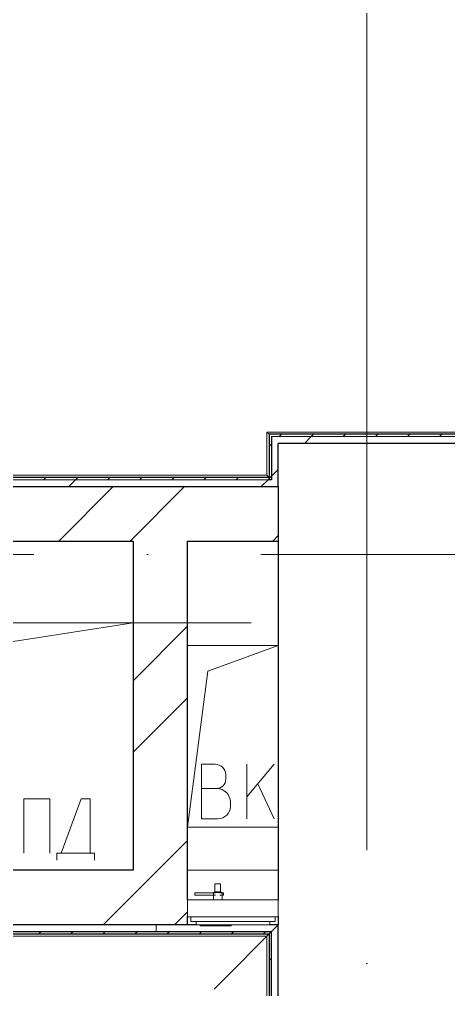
# Model space of a CAD drawing. Header units: millimetres. Extents: x -88595 to 880822, y -1054509 to -148035.
# Drawn here: x 315198 to 316143, y -277660 to -275523 of the extents above; entities that cross this region are included whole.
import ezdxf

# ---------------------------------------------------------------- set-up
doc = ezdxf.new("R2010")
doc.units = ezdxf.units.MM
doc.linetypes.add('ADSK_Линия сетки', pattern=[25, 20, -2.5, 0, -2.5])
doc.linetypes.add('ADSK_Сверху', pattern=[4.5, 3, -1.5])
for name, color, linetype, lineweight in [('Линии', 7, 'Continuous', 9), ('Оборудование', 7, 'Continuous', 18), ('Ограждение', 7, 'Continuous', 9), ('Оси', 7, 'Continuous', 9), ('Перекрытие', 7, 'Continuous', 18), ('Стены внутренние', 7, 'Continuous', 18), ('Стены наружные', 7, 'Continuous', 18), ('Стены штриховка', 7, 'Continuous', 9)]:
    doc.layers.add(name, color=color, linetype=linetype, lineweight=lineweight)

# ---------------------------------------------------------------- blocks, each defined once
blk = doc.blocks.new('2 этаж')
at = {"lineweight": 18}
for p, q in [((343982.5, 650956.5), (344782.5, 650956.5)), ((344082.5, 650847.3), (344782.5, 650956.5)), ((344902.5, 650906.5), (345102.5, 650906.5)), ((345102.5, 650906.5), (344946.9, 650849.9)), ((344946.9, 650849.9), (344902.5, 650506.5)), ((344963.4, 650645.1), (344933.4, 650645.1)), ((344933.4, 650645.1), (344933.4, 650525.1)), ((345093.4, 650645.1), (345033.4, 650573.6)), ((345033.4, 650525.1), (345033.4, 650645.1)), ((344986.8, 650611.8), (344986.8, 650621.8)), ((344966.8, 650591.8), (344933.4, 650591.8)), ((345093.4, 650525.1), (345057.5, 650602.2)), ((344599.2, 650569.1), (344541.8, 650569.1)), ((344541.8, 650449.1), (344541.8, 650569.1)), ((344599.2, 650449.1), (344599.2, 650569.1)), ((344668.1, 650569.1), (344624.4, 650449.1)), ((344687.7, 650569.1), (344668.1, 650569.1)), ((344687.7, 650449.1), (344687.7, 650569.1)), ((344996.8, 650551.8), (344996.8, 650561.8)), ((344933.4, 650525.1), (344970.1, 650525.1)), ((345102.5, 650506.5), (344902.5, 650506.5)), ((344614.4, 650449.1), (344614.4, 650434.1)), ((344624.4, 650449.1), (344614.4, 650449.1)), ((344624.4, 650449.1), (344687.7, 650449.1)), ((344687.7, 650449.1), (344697.7, 650449.1)), ((344697.7, 650449.1), (344697.7, 650434.1))]:
    blk.add_line(p, q, dxfattribs=at)
for centre, radius, start, end in [((344963.4, 650621.8), 23.3, 0, 90), ((344966.8, 650611.8), 20, 270, 0), ((344966.8, 650561.8), 30, 0, 90), ((344970.1, 650551.8), 26.7, 270, 0)]:
    blk.add_arc(centre, radius, start, end, dxfattribs=at)
at = {"layer": 'Линии', "linetype": 'ADSK_Сверху', "ltscale": 100}
for p, q in [((311892.5, 651256.5), (345102.5, 651256.5)), ((311892.5, 650956.5), (345102.5, 650956.5))]:
    blk.add_line(p, q, dxfattribs=at)
at = {"layer": 'Оборудование'}
for p, q in [((344962.9, 650381.8), (344962.9, 650364.4)), ((344975.1, 650381.8), (344962.9, 650381.8)), ((344975.1, 650364.4), (344975.1, 650381.8)), ((344918.4, 650361.9), (344918.4, 650356.9)), ((344964.2, 650361.9), (344918.4, 650361.9)), ((344918.4, 650356.9), (344964.2, 650356.9)), ((344959.4, 650362.4), (344959.4, 650346.5)), ((344978.7, 650362.4), (344959.4, 650362.4)), ((344962.9, 650364.4), (344960.9, 650362.4)), ((344975.1, 650364.4), (344962.9, 650364.4)), ((344982.1, 650361.9), (344973.8, 650361.9)), ((344973.8, 650356.9), (344982.1, 650356.9)), ((344977.1, 650362.4), (344975.1, 650364.4)), ((344978.7, 650346.5), (344978.7, 650362.4)), ((344982.1, 650356.9), (344982.1, 650361.9)), ((344902.5, 650346.5), (344902.5, 650310.1)), ((345102.5, 650346.5), (344902.5, 650346.5)), ((345102.5, 650310.1), (345102.5, 650346.5)), ((344903.4, 650309.2), (345101.6, 650309.2)), ((344909.5, 650309.2), (344909.5, 650299.5)), ((344910.5, 650298.5), (345094.5, 650298.5)), ((344921.5, 650297), (344921.5, 650291.5)), ((344921.5, 650291.5), (345083.5, 650291.5)), ((344930.5, 650298.1), (344930.5, 650299.5)), ((344930.5, 650298.1), (344930.5, 650299.5)), ((344930.5, 650291.5), (344930.5, 650289.5)), ((344930.5, 650289.5), (344934.5, 650289.5)), ((344995, 650289.5), (344934.5, 650289.5)), ((345102.5, 650291.5), (344961.1, 650150.1)), ((344995, 650289.5), (344999, 650289.5)), ((344999, 650289.5), (344999, 650291.5)), ((345074.5, 650299.5), (345074.5, 650298.1)), ((345074.5, 650298), (345074.5, 650299.5)), ((345083.5, 650291.5), (345083.5, 650297)), ((345095.5, 650299.5), (345095.5, 650309.2))]:
    blk.add_line(p, q, dxfattribs=at)
for points, knots in [([(344902.5, 650310.1), (344902.5, 650310), (344902.5, 650309.9), (344902.6, 650309.7), (344902.7, 650309.5), (344902.9, 650309.4), (344903, 650309.3), (344903.2, 650309.2), (344903.3, 650309.2), (344903.4, 650309.2)], [0, 0, 0, 0, 0.166667, 0.333333, 0.458333, 0.583333, 0.708333, 0.833333, 1, 1, 1, 1]), ([(344909.5, 650299.5), (344909.5, 650299.4), (344909.5, 650299.2), (344909.6, 650299), (344909.7, 650298.8), (344909.9, 650298.7), (344910, 650298.6), (344910.1, 650298.6), (344910.2, 650298.5), (344910.4, 650298.5), (344910.5, 650298.5)], [0, 0, 0, 0, 0.166667, 0.333333, 0.458333, 0.583333, 0.666667, 0.75, 0.833333, 1, 1, 1, 1]), ([(344920, 650298.5), (344920.1, 650298.5), (344920.3, 650298.5), (344920.6, 650298.4), (344920.7, 650298.3), (344920.9, 650298.2), (344921.1, 650298.1), (344921.2, 650297.9), (344921.3, 650297.7), (344921.4, 650297.6), (344921.5, 650297.3), (344921.5, 650297.1), (344921.5, 650297)], [0, 0, 0, 0, 0.166667, 0.25, 0.333333, 0.416667, 0.5, 0.583333, 0.666667, 0.75, 0.833333, 1, 1, 1, 1]), ([(345083.5, 650297), (345083.5, 650297.1), (345083.5, 650297.3), (345083.6, 650297.6), (345083.7, 650297.7), (345083.8, 650297.9), (345083.9, 650298.1), (345084.1, 650298.2), (345084.3, 650298.3), (345084.4, 650298.4), (345084.7, 650298.5), (345084.9, 650298.5), (345085, 650298.5)], [-1, -1, -1, -1, -0.833333, -0.75, -0.666667, -0.583333, -0.5, -0.416667, -0.333333, -0.25, -0.166667, 0, 0, 0, 0]), ([(345094.5, 650298.5), (345094.6, 650298.5), (345094.8, 650298.5), (345094.9, 650298.6), (345095, 650298.6), (345095.1, 650298.7), (345095.3, 650298.8), (345095.4, 650299), (345095.5, 650299.2), (345095.5, 650299.4), (345095.5, 650299.5)], [-1, -1, -1, -1, -0.833333, -0.75, -0.666667, -0.583333, -0.458333, -0.333333, -0.166667, 0, 0, 0, 0]), ([(345101.6, 650309.2), (345101.7, 650309.2), (345101.8, 650309.2), (345102, 650309.3), (345102.1, 650309.4), (345102.3, 650309.5), (345102.4, 650309.7), (345102.5, 650309.9), (345102.5, 650310), (345102.5, 650310.1)], [-1, -1, -1, -1, -0.833333, -0.75, -0.583333, -0.458333, -0.333333, -0.166667, 0, 0, 0, 0])]:
    blk.add_open_spline(points, degree=3, knots=knots, dxfattribs=at)
at = {"layer": 'Ограждение'}
for p, q in [((346212.5, 651376.5), (345077.5, 651376.5)), ((345077.5, 651376.5), (345082.5, 651371.5)), ((345077.5, 651376.5), (345077.5, 651281.5)), ((345077.5, 651281.5), (342352.5, 651281.5)), ((345077.5, 651281.5), (345082.5, 651276.5)), ((345082.5, 650271.5), (345077.5, 650266.5)), ((343122.5, 650266.5), (345077.5, 650266.5)), ((345077.5, 650266.5), (345077.5, 645156.5))]:
    blk.add_line(p, q, dxfattribs=at)
at = {"layer": 'Оси', "linetype": 'ADSK_Линия сетки', "ltscale": 100}
for p, q in [((345297.5, 662456.5), (345297.5, 632600.4)), ((364564.8, 651106.5), (287587.4, 651106.5))]:
    blk.add_line(p, q, dxfattribs=at)
at = {"layer": 'Перекрытие', "color": 49, "ltscale": 100, "true_color": 0x464646}
for p, q in [((343697.5, 650956.5), (344782.5, 650956.5)), ((344902.5, 650906.5), (345102.5, 650906.5)), ((345102.5, 650506.5), (344902.5, 650506.5))]:
    blk.add_line(p, q, dxfattribs=at)
at = {"layer": 'Стены внутренние', "lineweight": 30}
for p, q in [((345492.5, 651351.5), (345102.5, 651351.5)), ((345102.5, 651256.5), (345102.5, 650346.5)), ((345102.5, 650309.9), (345102.5, 650291.5))]:
    blk.add_line(p, q, dxfattribs=at)
at = {"layer": 'Стены наружные', "lineweight": 30}
for p, q in [((346207.5, 651371.5), (345082.5, 651371.5)), ((345082.5, 651371.5), (345082.5, 651276.5)), ((345087.5, 651366.5), (345087.5, 651271.5)), ((345102.5, 651256.5), (345102.5, 651351.5)), ((345082.5, 651276.5), (342342.5, 651276.5)), ((343297.5, 651256.5), (345102.5, 651256.5)), ((345087.5, 651271.5), (345082.5, 651271.5)), ((343697.5, 651136.5), (344782.5, 651136.5)), ((344782.5, 651136.5), (344782.5, 650411.5)), ((344902.5, 651136.5), (345102.5, 651136.5)), ((344902.5, 650346.5), (344902.5, 651136.5)), ((344782.5, 650411.5), (343267.5, 650411.5)), ((344921.5, 650291.5), (343147.5, 650291.5)), ((344902.5, 650291.5), (344902.5, 650309.9)), ((345102.5, 650291.5), (345083.5, 650291.5)), ((345102.5, 645056.5), (345102.5, 650291.5)), ((343127.5, 650271.5), (345082.5, 650271.5)), ((343132.5, 650276.5), (345087.5, 650276.5)), ((345082.5, 650271.5), (345082.5, 645141.5)), ((345087.5, 645136.5), (345087.5, 650276.5))]:
    blk.add_line(p, q, dxfattribs=at)
at = {"layer": 'Стены наружные', "linetype": 'Continuous', "lineweight": 9}
for p, q in [((345104.3, 651366.5), (345109.3, 651371.5)), ((345160, 651351.5), (345175, 651366.5)), ((345175, 651366.5), (345180, 651371.5)), ((345245.7, 651366.5), (345250.7, 651371.5)), ((345316.4, 651366.5), (345321.4, 651371.5)), ((345387.2, 651366.5), (345392.2, 651371.5)), ((345457.9, 651366.5), (345462.9, 651371.5)), ((345082.5, 651344.7), (345087.5, 651349.7)), ((345087.5, 651279), (345102.5, 651294)), ((344585, 651271.5), (344590, 651276.5)), ((344655.8, 651271.5), (344660.8, 651276.5)), ((344726.5, 651271.5), (344731.5, 651276.5)), ((344797.2, 651271.5), (344802.2, 651276.5)), ((344867.9, 651271.5), (344872.9, 651276.5)), ((344938.6, 651271.5), (344943.6, 651276.5)), ((345009.3, 651271.5), (345014.3, 651276.5)), ((345080, 651271.5), (345082.5, 651274)), ((345082.5, 651274), (345087.5, 651279)), ((344618.9, 651136.5), (344738.9, 651256.5)), ((344640.8, 651256.5), (344655.8, 651271.5)), ((344776, 651136.5), (344896, 651256.5)), ((345065, 651256.5), (345080, 651271.5)), ((345090.3, 651136.5), (345102.5, 651148.7)), ((344782.5, 650828.7), (344902.5, 650948.7)), ((344782.5, 650671.5), (344902.5, 650791.5)), ((344836.8, 650411.5), (344902.5, 650477.2)), ((344716.8, 650291.5), (344836.8, 650411.5)), ((344874, 650291.5), (344902.5, 650320.1)), ((344833.5, 650276.5), (344833.5, 650291.5)), ((344575, 650271.5), (344580, 650276.5)), ((344645.7, 650271.5), (344650.7, 650276.5)), ((344716.4, 650271.5), (344721.4, 650276.5)), ((344787.1, 650271.5), (344792.1, 650276.5)), ((344857.8, 650271.5), (344862.8, 650276.5)), ((344928.6, 650271.5), (344933.6, 650276.5)), ((344999.3, 650271.5), (345004.3, 650276.5)), ((345070, 650271.5), (345075, 650276.5)), ((345082.5, 650213.3), (345087.5, 650218.3))]:
    blk.add_line(p, q, dxfattribs=at)
at = {"layer": 'Стены наружные'}
blk.add_line((344902.5, 650411.5), (345102.5, 650411.5), dxfattribs=at)
at = {"layer": 'Стены штриховка'}
for p, q in [((345087.5, 651366.5), (346207.5, 651366.5)), ((345082.5, 651271.5), (342342.5, 651271.5))]:
    blk.add_line(p, q, dxfattribs=at)

msp = doc.modelspace()

# ---------------------------------------------------------------- block references
at = {"layer": 'Оборудование', "color": 5, "true_color": 0x0000ff}
msp.add_blockref('2 этаж', (-29334.2, -927808.4), dxfattribs=at)

doc.saveas('drawing.dxf')
